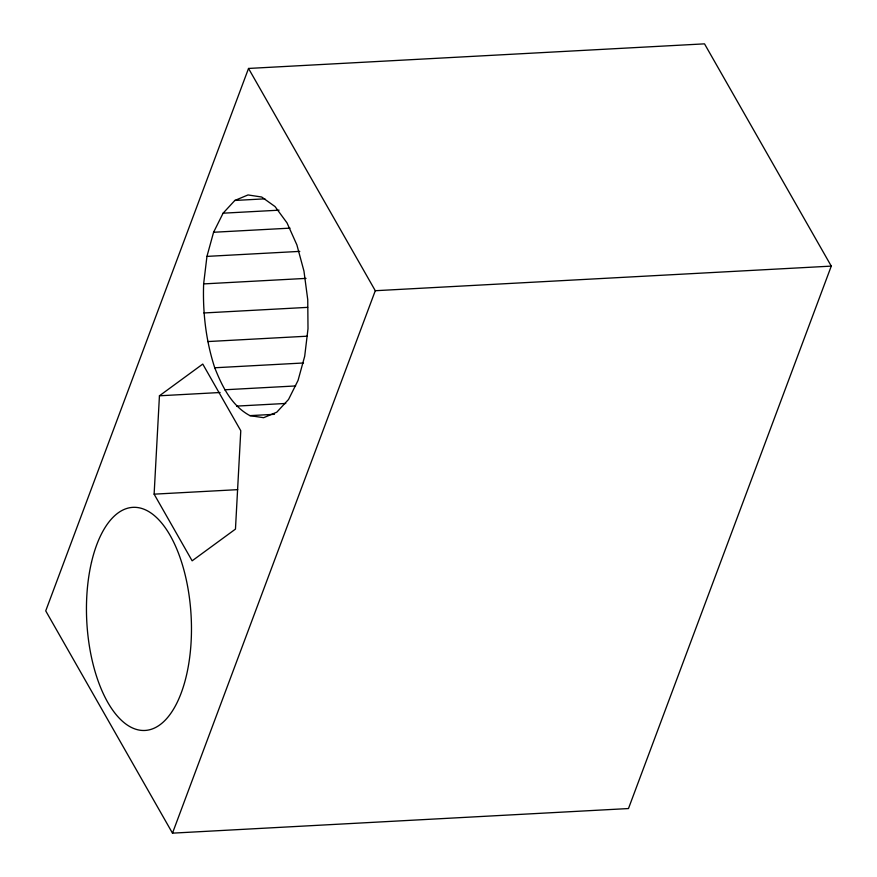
<?xml version="1.0" encoding="UTF-8"?>
<svg xmlns="http://www.w3.org/2000/svg" width="877" height="877" viewBox="0 0 877 877"><rect width="100%" height="100%" fill="white"/><g stroke="black" fill="none" stroke-linecap="round" stroke-linejoin="round"><path stroke-width="1.32" d="M154.122 494.157L159.439 395.79L202.762 364.076L240.78 430.728L235.464 529.105L192.14 560.82L154.122 494.157L237.7 489.651M203.639 283.907L206.95 256.391L213.582 232.262L223.098 213.188L234.839 200.46L248.016 194.946L261.719 197.029L275.027 206.555L287.02 222.879L296.886 244.891L303.957 271.092L307.75 299.693L308.002 328.743L304.692 356.27L298.059 380.388L288.544 399.463L276.792 412.19L263.626 417.704L249.912 415.632C231.528 405.766 222.122 386.34 214.744 367.77C205.909 340.736 202.62 312.278 203.639 283.907L306.029 278.382M248.531 68.45L45.725 610.885L172.484 833.15L628.469 808.55L831.275 266.115L704.516 43.85L248.531 68.45L375.29 290.715L172.484 833.15M234.839 200.46L264.876 198.838M223.098 213.188L279.072 210.173M213.582 232.262L290.035 228.141M206.95 256.391L299.781 251.381M375.29 290.715L831.275 266.115M203.892 312.968L307.652 307.367M207.685 341.57L307.345 336.187M214.744 367.77L303.486 362.979M224.622 389.783L295.615 385.946M159.439 395.79L220.094 392.512M236.615 406.106L285.759 403.453M249.912 415.632L274.49 414.306M91.504 562.267A111.708 52.236 86.9 0 0 143.181 730.486A111.708 52.236 86.9 0 0 182.164 563.988A111.708 52.236 86.9 0 0 91.504 562.267"/></g></svg>
